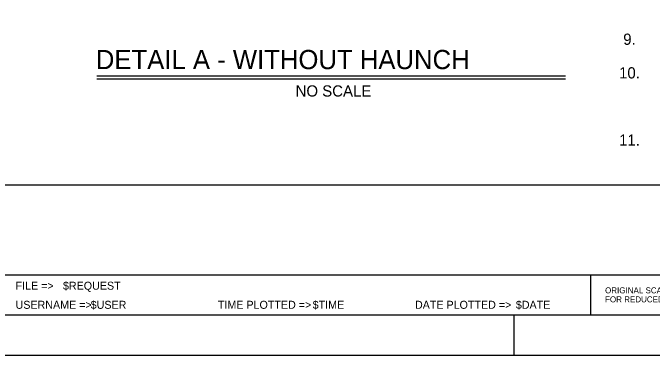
# Model space of a CAD drawing. Extents: x 0 to 2.83, y 0 to 1.83.
# Drawn here: x 0.666 to 1.332, y 0 to 0.357 of the extents above; entities that cross this region are included whole.
import ezdxf

# ---------------------------------------------------------------- set-up
doc = ezdxf.new("R2010")
doc.units = 0
for name, color, linetype in [('10 Sheet Format', 7, 'Continuous'), ('210 Border', 7, 'Continuous'), ('214 Text and Titles', 7, 'Continuous'), ('215 Design Notes', 7, 'Continuous')]:
    doc.layers.add(name, color=color, linetype=linetype)

msp = doc.modelspace()

# ---------------------------------------------------------------- linework, layer by layer
at = {"layer": '10 Sheet Format'}
msp.add_lwpolyline([(0, 0), (2.83333, 0), (2.83333, 1.83333), (0, 1.83333)], close=True, dxfattribs=at)
at = {"layer": '210 Border'}
for p, q in [((2.79167, 0.17708), (0.08333, 0.17708)), ((2.79167, 0.08333), (0.08333, 0.08333)), ((1.26709, 0.08333), (1.26709, 0.04167)), ((2.79167, 0.04167), (0.08333, 0.04167)), ((1.1875, 0.04167), (1.1875, 0))]:
    msp.add_line(p, q, dxfattribs=at)
at = {"layer": '214 Text and Titles'}
for p, q in [((0.75311, 0.29105), (1.24136, 0.29105)), ((0.75311, 0.2878), (1.24136, 0.2878))]:
    msp.add_line(p, q, dxfattribs=at)

# ---------------------------------------------------------------- texts
at = {"layer": '10 Sheet Format'}
for s, height, p in [('FILE =>', 0.008333, (0.66845, 0.0682)), ('$REQUEST', 0.008333, (0.71782, 0.0682)), ('USERNAME =>', 0.0083333, (0.66845, 0.04833)), ('$USER', 0.008333, (0.74672, 0.04833)), ('TIME PLOTTED =>', 0.0083333, (0.87919, 0.04833)), ('$TIME', 0.008333, (0.97789, 0.04833)), ('DATE PLOTTED =>', 0.0083333, (1.08446, 0.04833)), ('$DATE', 0.008333, (1.18951, 0.04833))]:
    msp.add_text(s, height=height, dxfattribs=at).set_placement(p)
at = {"layer": '210 Border'}
for s, p in [('ORIGINAL SCALE IN INCHES', (1.28242, 0.06441)), ('FOR REDUCED PLANS', (1.28242, 0.05504))]:
    msp.add_text(s, height=0.0062344, dxfattribs=at).set_placement(p)
at = {"layer": '214 Text and Titles'}
for s, height, p in [('DETAIL A - WITHOUT HAUNCH', 0.0200026, (0.75206, 0.29789)), ('NO SCALE', 0.011667, (0.9601, 0.26934))]:
    msp.add_text(s, height=height, dxfattribs=at).set_placement(p)
at = {"layer": '215 Design Notes'}
for s, p in [(' 9.', (1.29701, 0.3232)), ('10.', (1.29701, 0.2882)), ('11.', (1.29701, 0.2182))]:
    msp.add_text(s, height=0.011667, dxfattribs=at).set_placement(p)

doc.saveas('drawing.dxf')
